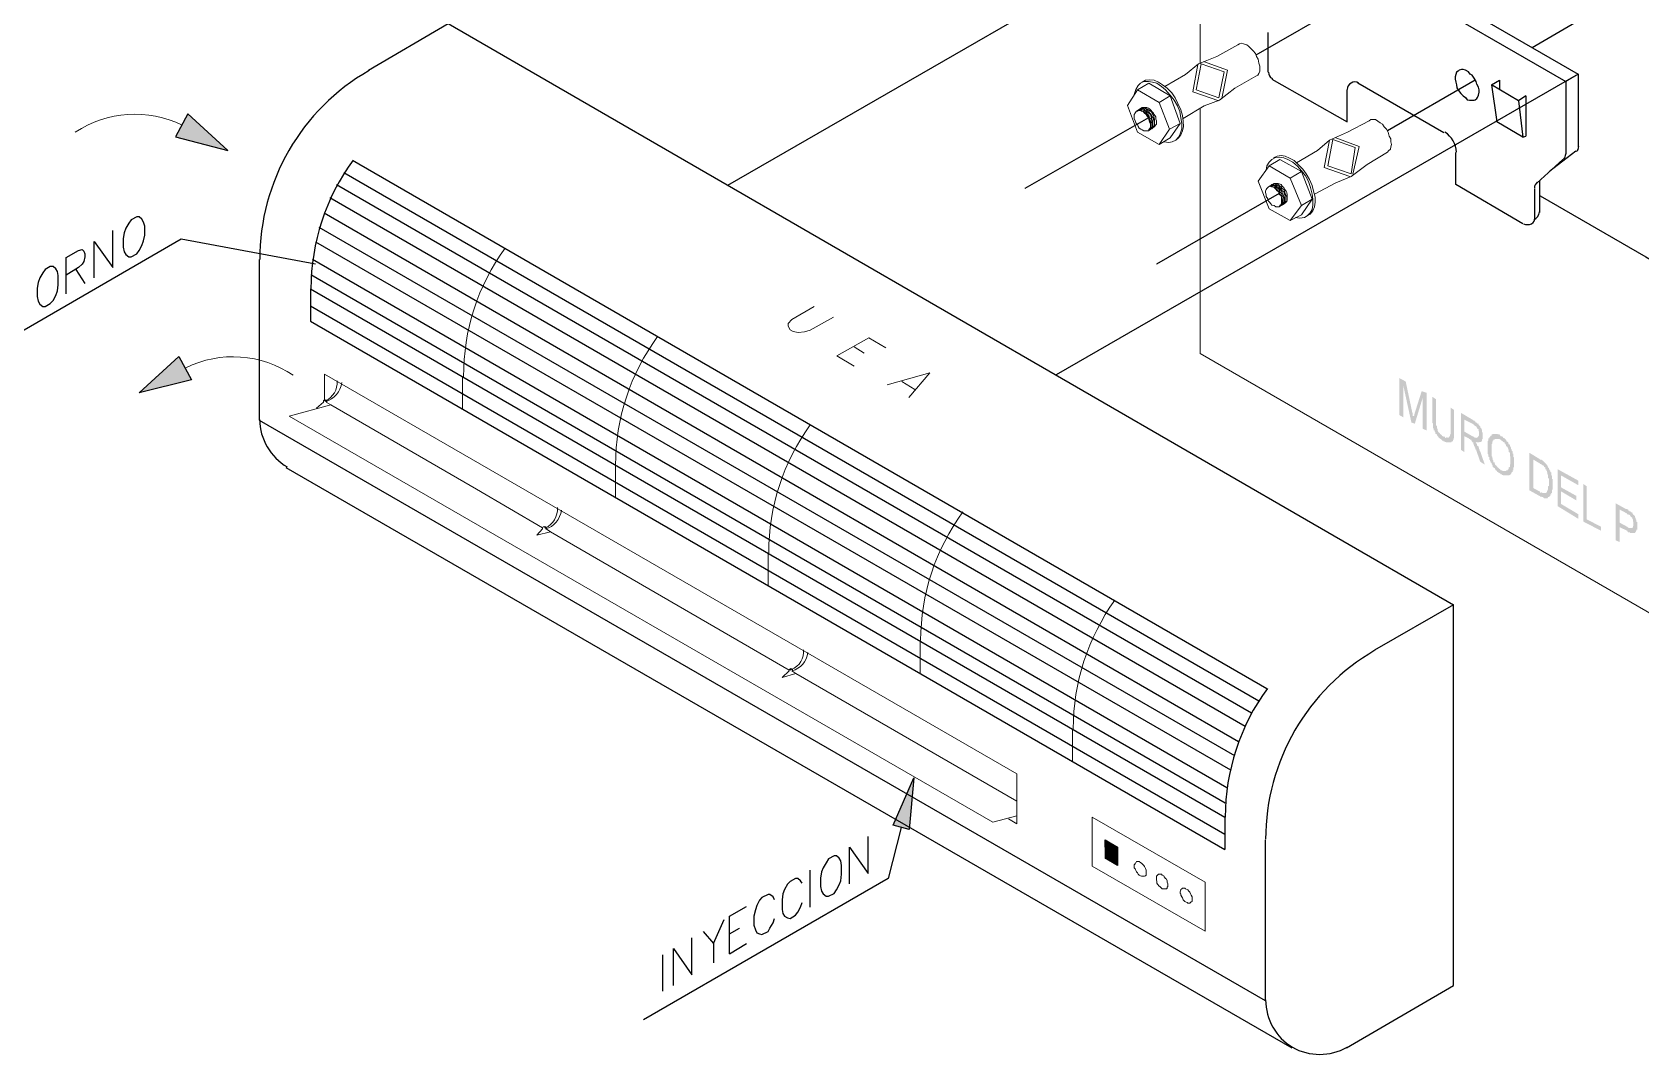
# Model space of a CAD drawing. Header units: millimetres. Extents: x 821 to 906, y 83 to 185.
# Drawn here: x 900.011 to 903.478, y 86.932 to 89.14 of the extents above; entities that cross this region are included whole.
import ezdxf

# ---------------------------------------------------------------- set-up
doc = ezdxf.new("R2010")
doc.units = ezdxf.units.MM
doc.layers.add('C.EMPOTRADO EN PARED Y TECHO', color=210, linetype='Continuous', lineweight=40)

# ---------------------------------------------------------------- blocks, each defined once
blk = doc.blocks.new('rejfgjfgjfg')
at = {"true_color": 0x000007}
for points in [[(461.345, 120.8328), (461.3085, 120.7665), (461.461, 120.7267)], [(461.3184, 120.1267), (461.3549, 120.0588), (461.2024, 120.0206)], [(464.872, 119.956), (464.872, 120.0637), (464.8903, 120.0538), (464.9085, 119.9676), (464.9085, 119.9643), (464.9101, 119.9626), (464.9101, 119.961), (464.9101, 119.9577), (464.9101, 119.956), (464.9101, 119.9543), (464.9135, 119.9527), (464.9135, 119.9494), (464.9135, 119.9477), (464.9135, 119.9494), (464.9135, 119.9527), (464.9151, 119.9543), (464.9151, 119.956), (464.9151, 119.9577), (464.9168, 119.961), (464.9168, 119.9626), (464.9367, 120.0256), (464.9516, 120.0206), (464.9516, 119.9113), (464.94, 119.9162), (464.94, 120.0074), (464.9168, 119.9311), (464.9068, 119.9345), (464.8836, 120.0405), (464.8836, 119.9494)], [(465.0212, 119.9776), (465.0311, 119.9709), (465.0311, 119.9096), (465.0311, 119.9079), (465.0311, 119.9046), (465.0311, 119.9063), (465.0311, 119.903), (465.0311, 119.9013), (465.0311, 119.8997), (465.0311, 119.8963), (465.0311, 119.8947), (465.0311, 119.893), (465.0311, 119.8897), (465.0295, 119.8897), (465.0295, 119.888), (465.0295, 119.8864), (465.0295, 119.8847), (465.0278, 119.8847), (465.0278, 119.8814), (465.0278, 119.8798), (465.0245, 119.8798), (465.0245, 119.8781), (465.0229, 119.8781), (465.0229, 119.8764), (465.0212, 119.8764), (465.0195, 119.8764), (465.0162, 119.8764), (465.0146, 119.8764), (465.0129, 119.8764), (465.0113, 119.8764), (465.0096, 119.8764), (465.0079, 119.8764), (465.0079, 119.8781), (465.0063, 119.8781), (465.0046, 119.8781), (465.0013, 119.8798), (464.9997, 119.8798), (464.9997, 119.8814), (464.998, 119.8814), (464.9963, 119.8814), (464.9963, 119.8847), (464.993, 119.8847), (464.993, 119.8864), (464.9914, 119.8864), (464.9897, 119.888), (464.9864, 119.8897), (464.9864, 119.8914), (464.9847, 119.893), (464.9831, 119.8947), (464.9831, 119.8963), (464.9814, 119.8963), (464.9814, 119.8997), (464.9781, 119.9013), (464.9764, 119.903), (464.9764, 119.9046), (464.9764, 119.9063), (464.9748, 119.9079), (464.9748, 119.9096), (464.9748, 119.9113), (464.9715, 119.9113), (464.9715, 119.9146), (464.9715, 119.9162), (464.9715, 119.9179), (464.9698, 119.9179), (464.9698, 119.9195), (464.9698, 119.9229), (464.9698, 119.9245), (464.9698, 119.9262), (464.9698, 119.9295), (464.9698, 119.9311), (464.9682, 119.9328), (464.9682, 119.9345), (464.9682, 119.9378), (464.9682, 119.9394), (464.9682, 119.9411), (464.9682, 119.9427), (464.9682, 119.9461), (464.9682, 120.009), (464.9781, 120.0024), (464.9781, 119.9394), (464.9781, 119.9378), (464.9781, 119.9345), (464.9781, 119.9328), (464.9781, 119.9311), (464.9781, 119.9295), (464.9781, 119.9262), (464.9814, 119.9245), (464.9814, 119.9229), (464.9814, 119.9195), (464.9814, 119.9179), (464.9814, 119.9162), (464.9831, 119.9162), (464.9831, 119.9146), (464.9831, 119.9113), (464.9831, 119.9096), (464.9847, 119.9096), (464.9847, 119.9079), (464.9864, 119.9046), (464.9864, 119.9063), (464.9897, 119.903), (464.9897, 119.9013), (464.9914, 119.9013), (464.9914, 119.8997), (464.993, 119.8997), (464.9963, 119.8963), (464.9947, 119.8963), (464.998, 119.8947), (464.9997, 119.8947), (464.9997, 119.893), (465.0013, 119.893), (465.0046, 119.893), (465.0046, 119.8897), (465.0063, 119.8897), (465.0063, 119.8914), (465.0079, 119.8897), (465.0079, 119.8914), (465.0113, 119.8897), (465.0096, 119.8914), (465.0129, 119.8897), (465.0129, 119.8914), (465.0146, 119.8897), (465.0146, 119.8914), (465.0162, 119.8897), (465.0162, 119.8914), (465.0162, 119.893), (465.0195, 119.8947), (465.0195, 119.8963), (465.0195, 119.8997), (465.0212, 119.8997), (465.0212, 119.9013), (465.0212, 119.903), (465.0212, 119.9046), (465.0212, 119.9079), (465.0212, 119.9096), (465.0212, 119.9113), (465.0212, 119.9146), (465.0212, 119.9162)], [(465.3328, 119.6908), (465.3328, 119.7985), (465.3925, 119.7654), (465.3925, 119.7521), (465.3427, 119.7803), (465.3427, 119.7455), (465.3875, 119.7206), (465.3875, 119.7074), (465.3427, 119.7339), (465.3427, 119.6974), (465.3925, 119.6676), (465.3925, 119.6543)], [(465.4074, 119.6461), (465.4074, 119.7555), (465.4173, 119.7488), (465.4173, 119.6527), (465.4588, 119.6311), (465.4588, 119.6195)], [(463.3985, 118.7626), (463.4582, 118.9002), (463.445, 118.7494)], [(464.0151, 118.7195), (464.0516, 118.698), (464.0151, 118.698)], [(464.0151, 118.698), (464.0516, 118.698), (464.0516, 118.6665)]]:
    blk.add_hatch(color=7, dxfattribs=at).paths.add_polyline_path(points)
h = blk.add_hatch(color=7, dxfattribs=at)
h.paths.add_polyline_path([(465.051, 119.8549), (465.051, 119.9626), (465.0875, 119.9411), (465.0875, 119.9394), (465.0892, 119.9394), (465.0908, 119.9394), (465.0908, 119.9378), (465.0925, 119.9378), (465.0925, 119.9345), (465.0958, 119.9345), (465.0974, 119.9328), (465.0991, 119.9311), (465.1024, 119.9311), (465.1024, 119.9295), (465.1008, 119.9295), (465.1041, 119.9262), (465.1057, 119.9245), (465.1074, 119.9229), (465.1074, 119.9195), (465.1107, 119.9179), (465.1107, 119.9162), (465.1107, 119.9146), (465.1124, 119.9146), (465.1124, 119.9113), (465.1124, 119.9096), (465.1124, 119.9079), (465.114, 119.9046), (465.114, 119.903), (465.114, 119.9013), (465.114, 119.8997), (465.114, 119.8963), (465.114, 119.8947), (465.114, 119.893), (465.114, 119.8897), (465.114, 119.888), (465.114, 119.8864), (465.1124, 119.8847), (465.1124, 119.8814), (465.1107, 119.8798), (465.1107, 119.8781), (465.1074, 119.8781), (465.1057, 119.8781), (465.1041, 119.8764), (465.1024, 119.8764), (465.1008, 119.8764), (465.0991, 119.8764), (465.0974, 119.8764), (465.0974, 119.8781), (465.0958, 119.8781), (465.0925, 119.8781), (465.0908, 119.8781), (465.0925, 119.8781), (465.0958, 119.8764), (465.0958, 119.8731), (465.0974, 119.8715), (465.0974, 119.8698), (465.0991, 119.8665), (465.1024, 119.8648), (465.1024, 119.8632), (465.1008, 119.8632), (465.1041, 119.8615), (465.1041, 119.8582), (465.1041, 119.8566), (465.1057, 119.8566), (465.1057, 119.8549), (465.1057, 119.8516), (465.1074, 119.8499), (465.1206, 119.8118), (465.1074, 119.8201), (465.0974, 119.8483), (465.0974, 119.8499), (465.0958, 119.8516), (465.0958, 119.8549), (465.0925, 119.8566), (465.0925, 119.8582), (465.0925, 119.8615), (465.0908, 119.8632), (465.0908, 119.8648), (465.0892, 119.8665), (465.0892, 119.8698), (465.0875, 119.8715), (465.0875, 119.8731), (465.0875, 119.8764), (465.0842, 119.8764), (465.0842, 119.8781), (465.0825, 119.8798), (465.0825, 119.8814), (465.0809, 119.8814), (465.0809, 119.8847), (465.0776, 119.8847), (465.0776, 119.8864), (465.0759, 119.8864), (465.0742, 119.8864), (465.0742, 119.888), (465.061, 119.8947), (465.061, 119.8483)])
h.paths.add_polyline_path([(465.061, 119.9079), (465.0842, 119.8947), (465.0875, 119.893), (465.0892, 119.893), (465.0908, 119.8897), (465.0908, 119.8914), (465.0925, 119.8897), (465.0925, 119.8914), (465.0958, 119.8897), (465.0958, 119.8914), (465.0974, 119.8897), (465.0974, 119.8914), (465.0991, 119.8897), (465.0991, 119.8914), (465.1024, 119.893), (465.1008, 119.893), (465.1024, 119.8947), (465.1008, 119.8947), (465.1041, 119.8963), (465.1041, 119.8997), (465.1041, 119.9013), (465.1041, 119.903), (465.1041, 119.9046), (465.1041, 119.9063), (465.1041, 119.9079), (465.1024, 119.9096), (465.1008, 119.9096), (465.1024, 119.9113), (465.1024, 119.9146), (465.0991, 119.9162), (465.0991, 119.9179), (465.0974, 119.9179), (465.0974, 119.9195), (465.0958, 119.9229), (465.0925, 119.9245), (465.0908, 119.9262), (465.0892, 119.9262), (465.0875, 119.9295), (465.061, 119.9427)])
h = blk.add_hatch(color=7, dxfattribs=at)
h.paths.add_polyline_path([(465.1289, 119.8615), (465.1289, 119.8632), (465.1289, 119.8648), (465.1289, 119.8665), (465.1289, 119.8698), (465.1289, 119.8715), (465.1289, 119.8731), (465.1289, 119.8764), (465.1289, 119.8781), (465.1289, 119.8798), (465.1306, 119.8814), (465.1306, 119.8847), (465.1306, 119.8864), (465.1306, 119.888), (465.1339, 119.888), (465.1339, 119.8897), (465.1339, 119.8914), (465.1356, 119.893), (465.1356, 119.8947), (465.1372, 119.8947), (465.1372, 119.8963), (465.1405, 119.8963), (465.1405, 119.8997), (465.1422, 119.8997), (465.1438, 119.8997), (465.1438, 119.9013), (465.1455, 119.9013), (465.1488, 119.9013), (465.1505, 119.9013), (465.1521, 119.9013), (465.1555, 119.9013), (465.1538, 119.9013), (465.1571, 119.9013), (465.1588, 119.8997), (465.1604, 119.8997), (465.1637, 119.8997), (465.1654, 119.8963), (465.1671, 119.8963), (465.1671, 119.8947), (465.1704, 119.8947), (465.1687, 119.8947), (465.172, 119.893), (465.1737, 119.893), (465.1737, 119.8897), (465.1753, 119.8897), (465.1753, 119.8914), (465.1787, 119.888), (465.1803, 119.8864), (465.182, 119.8847), (465.1836, 119.8814), (465.1836, 119.8798), (465.1869, 119.8781), (465.1886, 119.8764), (465.1886, 119.8731), (465.1903, 119.8731), (465.1903, 119.8715), (465.1936, 119.8698), (465.1936, 119.8665), (465.1952, 119.8648), (465.1952, 119.8632), (465.1969, 119.8615), (465.1969, 119.8582), (465.1985, 119.8566), (465.1985, 119.8549), (465.1985, 119.8516), (465.1985, 119.8532), (465.2019, 119.8499), (465.2019, 119.8483), (465.2019, 119.8466), (465.2019, 119.8433), (465.2035, 119.8433), (465.2035, 119.8416), (465.2035, 119.84), (465.2035, 119.8367), (465.2035, 119.8383), (465.2035, 119.835), (465.2052, 119.8334), (465.2052, 119.8317), (465.2052, 119.8284), (465.2052, 119.8267), (465.2052, 119.8251), (465.2052, 119.8234), (465.2052, 119.8201), (465.2052, 119.8184), (465.2052, 119.8168), (465.2052, 119.8135), (465.2052, 119.8118), (465.2052, 119.8101), (465.2052, 119.8085), (465.2052, 119.8052), (465.2052, 119.8035), (465.2035, 119.8035), (465.2035, 119.8019), (465.2035, 119.7985), (465.2035, 119.7969), (465.2035, 119.7952), (465.2019, 119.7952), (465.2019, 119.7936), (465.2019, 119.7903), (465.1985, 119.7903), (465.1985, 119.7886), (465.1985, 119.7869), (465.1969, 119.7869), (465.1969, 119.7836), (465.1969, 119.7853), (465.1952, 119.7836), (465.1952, 119.782), (465.1936, 119.782), (465.1903, 119.7803), (465.1886, 119.7803), (465.1869, 119.7803), (465.1836, 119.7803), (465.182, 119.7803), (465.1803, 119.7803), (465.1787, 119.7803), (465.1753, 119.7803), (465.1737, 119.7803), (465.1737, 119.782), (465.172, 119.782), (465.1704, 119.782), (465.1704, 119.7836), (465.1671, 119.7836), (465.1671, 119.7853), (465.1654, 119.7836), (465.1654, 119.7869), (465.1637, 119.7869), (465.1604, 119.7886), (465.1588, 119.7903), (465.1571, 119.7903), (465.1555, 119.7936), (465.1538, 119.7936), (465.1555, 119.7952), (465.1521, 119.7952), (465.1521, 119.7969), (465.1505, 119.7985), (465.1505, 119.8002), (465.1488, 119.8019), (465.1455, 119.8035), (465.1455, 119.8052), (465.1438, 119.8052), (465.1438, 119.8085), (465.1422, 119.8101), (465.1422, 119.8118), (465.1405, 119.8135), (465.1405, 119.8168), (465.1372, 119.8184), (465.1372, 119.8201), (465.1356, 119.8234), (465.1356, 119.8251), (465.1339, 119.8267), (465.1339, 119.8284), (465.1339, 119.8317), (465.1339, 119.8334), (465.1306, 119.835), (465.1306, 119.8367), (465.1306, 119.84), (465.1306, 119.8416), (465.1289, 119.8433), (465.1289, 119.8466), (465.1289, 119.8483), (465.1289, 119.8499), (465.1289, 119.8516), (465.1289, 119.8549), (465.1289, 119.8566), (465.1289, 119.8582)])
h.paths.add_polyline_path([(465.1405, 119.8549), (465.1405, 119.8516), (465.1405, 119.8499), (465.1405, 119.8483), (465.1405, 119.8466), (465.1405, 119.8433), (465.1405, 119.8416), (465.1405, 119.84), (465.1405, 119.8367), (465.1422, 119.835), (465.1422, 119.8334), (465.1422, 119.8317), (465.1438, 119.8284), (465.1438, 119.8267), (465.1438, 119.8251), (465.1455, 119.8234), (465.1455, 119.8201), (465.1455, 119.8184), (465.1488, 119.8184), (465.1488, 119.8168), (465.1505, 119.8135), (465.1505, 119.8118), (465.1521, 119.8101), (465.1555, 119.8085), (465.1538, 119.8085), (465.1571, 119.8052), (465.1571, 119.8035), (465.1588, 119.8035), (465.1604, 119.8019), (465.1637, 119.7985), (465.1637, 119.8002), (465.1654, 119.7969), (465.1671, 119.7969), (465.1671, 119.7952), (465.1704, 119.7952), (465.1687, 119.7952), (465.172, 119.7952), (465.172, 119.7936), (465.1737, 119.7936), (465.1753, 119.7936), (465.1787, 119.7936), (465.1803, 119.7936), (465.182, 119.7936), (465.1836, 119.7952), (465.1869, 119.7952), (465.1869, 119.7969), (465.1886, 119.7969), (465.1886, 119.7985), (465.1886, 119.8002), (465.1903, 119.7985), (465.1903, 119.8019), (465.1903, 119.8035), (465.1936, 119.8052), (465.1936, 119.8085), (465.1936, 119.8101), (465.1936, 119.8118), (465.1952, 119.8135), (465.1952, 119.8168), (465.1952, 119.8184), (465.1952, 119.8201), (465.1952, 119.8234), (465.1952, 119.8251), (465.1952, 119.8267), (465.1952, 119.8284), (465.1952, 119.8317), (465.1952, 119.8334), (465.1952, 119.835), (465.1936, 119.8367), (465.1936, 119.84), (465.1936, 119.8416), (465.1936, 119.8433), (465.1936, 119.8466), (465.1903, 119.8483), (465.1903, 119.8499), (465.1903, 119.8516), (465.1903, 119.8549), (465.1886, 119.8566), (465.1886, 119.8582), (465.1869, 119.8615), (465.1869, 119.8632), (465.1836, 119.8648), (465.1836, 119.8665), (465.182, 119.8665), (465.182, 119.8698), (465.1803, 119.8715), (465.1803, 119.8731), (465.1787, 119.8731), (465.1787, 119.8764), (465.1753, 119.8764), (465.1753, 119.8781), (465.1737, 119.8781), (465.1737, 119.8798), (465.172, 119.8798), (465.1704, 119.8814), (465.1687, 119.8814), (465.1671, 119.8847), (465.1654, 119.8847), (465.1637, 119.8864), (465.1604, 119.8864), (465.1588, 119.8864), (465.1571, 119.8864), (465.1555, 119.8864), (465.1538, 119.8864), (465.1521, 119.8864), (465.1505, 119.8864), (465.1488, 119.8864), (465.1488, 119.8847), (465.1455, 119.8847), (465.1455, 119.8814), (465.1438, 119.8814), (465.1438, 119.8798), (465.1422, 119.8781), (465.1422, 119.8764), (465.1422, 119.8731), (465.1405, 119.8715), (465.1405, 119.8698), (465.1405, 119.8665), (465.1405, 119.8648), (465.1405, 119.8632), (465.1405, 119.8615), (465.1405, 119.8582), (465.1405, 119.8566)])
h = blk.add_hatch(color=7, dxfattribs=at)
h.paths.add_polyline_path([(465.2499, 119.7372), (465.2499, 119.8466), (465.2798, 119.8284), (465.2814, 119.8267), (465.2847, 119.8267), (465.2864, 119.8251), (465.288, 119.8251), (465.288, 119.8234), (465.2897, 119.8234), (465.293, 119.8201), (465.2947, 119.8184), (465.2963, 119.8168), (465.2997, 119.8135), (465.2997, 119.8118), (465.3013, 119.8118), (465.3013, 119.8101), (465.303, 119.8101), (465.303, 119.8085), (465.3046, 119.8052), (465.3046, 119.8035), (465.3079, 119.8019), (465.3079, 119.7985), (465.3096, 119.7969), (465.3096, 119.7952), (465.3113, 119.7936), (465.3113, 119.7903), (465.3146, 119.7886), (465.3146, 119.7869), (465.3146, 119.7836), (465.3146, 119.782), (465.3129, 119.782), (465.3146, 119.7803), (465.3162, 119.7803), (465.3162, 119.7787), (465.3162, 119.7753), (465.3162, 119.7737), (465.3162, 119.772), (465.3162, 119.7704), (465.3179, 119.7704), (465.3179, 119.7671), (465.3179, 119.7654), (465.3179, 119.7637), (465.3179, 119.7604), (465.3179, 119.7588), (465.3179, 119.7571), (465.3179, 119.7555), (465.3179, 119.7521), (465.3179, 119.7505), (465.3179, 119.7488), (465.3179, 119.7455), (465.3179, 119.7472), (465.3179, 119.7438), (465.3179, 119.7422), (465.3179, 119.7405), (465.3162, 119.7372), (465.3162, 119.7356), (465.3162, 119.7339), (465.3162, 119.7306), (465.3162, 119.7289), (465.3146, 119.7289), (465.3146, 119.7273), (465.3129, 119.7273), (465.3146, 119.7256), (465.3113, 119.7256), (465.3113, 119.7223), (465.3113, 119.7206), (465.3096, 119.7206), (465.3096, 119.719), (465.3079, 119.719), (465.3079, 119.7173), (465.3046, 119.7173), (465.303, 119.714), (465.3013, 119.714), (465.2997, 119.714), (465.2963, 119.714), (465.2947, 119.714), (465.293, 119.714), (465.2897, 119.7173), (465.288, 119.7173), (465.2864, 119.7173), (465.2864, 119.719), (465.2847, 119.719), (465.2814, 119.719), (465.2814, 119.7206), (465.2798, 119.7206)])
h.paths.add_polyline_path([(465.2615, 119.7438), (465.2798, 119.7339), (465.2814, 119.7339), (465.2814, 119.7306), (465.2847, 119.7306), (465.2864, 119.7306), (465.2864, 119.7322), (465.288, 119.7289), (465.2897, 119.7289), (465.293, 119.7289), (465.2947, 119.7289), (465.2963, 119.7289), (465.2997, 119.7289), (465.2997, 119.7306), (465.2997, 119.7322), (465.3013, 119.7306), (465.3013, 119.7322), (465.3013, 119.7339), (465.303, 119.7356), (465.303, 119.7372), (465.3046, 119.7405), (465.3046, 119.7422), (465.3046, 119.7438), (465.3046, 119.7455), (465.3046, 119.7472), (465.3046, 119.7488), (465.3079, 119.7505), (465.3079, 119.7521), (465.3079, 119.7555), (465.3079, 119.7571), (465.3079, 119.7588), (465.3079, 119.7604), (465.3079, 119.7637), (465.3079, 119.7654), (465.3079, 119.7671), (465.3079, 119.7704), (465.3079, 119.772), (465.3046, 119.772), (465.3046, 119.7737), (465.3046, 119.7753), (465.3046, 119.7787), (465.3046, 119.7803), (465.3046, 119.782), (465.303, 119.7836), (465.303, 119.7869), (465.303, 119.7886), (465.3013, 119.7903), (465.3013, 119.7936), (465.2997, 119.7952), (465.2997, 119.7969), (465.2997, 119.7985), (465.2963, 119.7985), (465.2963, 119.8019), (465.2963, 119.8035), (465.2947, 119.8035), (465.2947, 119.8052), (465.293, 119.8052), (465.293, 119.8085), (465.2897, 119.8085), (465.2897, 119.8101), (465.288, 119.8101), (465.2864, 119.8118), (465.2847, 119.8118), (465.2847, 119.8135), (465.2814, 119.8135), (465.2798, 119.8168), (465.2781, 119.8168), (465.2615, 119.8267)])
h = blk.add_hatch(color=7, dxfattribs=at)
h.paths.add_polyline_path([(465.5019, 119.5914), (465.5019, 119.6991), (465.5317, 119.6825), (465.535, 119.6825), (465.5367, 119.6809), (465.5383, 119.6809), (465.5383, 119.6776), (465.5416, 119.6776), (465.5416, 119.6759), (465.5433, 119.6759), (465.545, 119.6759), (465.545, 119.6742), (465.5466, 119.6742), (465.5466, 119.6726), (465.5499, 119.6726), (465.5499, 119.6693), (465.5516, 119.6693), (465.5516, 119.6676), (465.5532, 119.6676), (465.5532, 119.6659), (465.5549, 119.6643), (465.5582, 119.661), (465.5582, 119.6593), (465.5582, 119.6577), (465.5599, 119.6577), (465.5599, 119.6543), (465.5599, 119.6527), (465.5615, 119.651), (465.5615, 119.6494), (465.5615, 119.6461), (465.5648, 119.6444), (465.5648, 119.6427), (465.5648, 119.6394), (465.5648, 119.6378), (465.5648, 119.6361), (465.5648, 119.6345), (465.5648, 119.6311), (465.5648, 119.6295), (465.5648, 119.6278), (465.5648, 119.6245), (465.5648, 119.6262), (465.5648, 119.6229), (465.5615, 119.6229), (465.5615, 119.6212), (465.5615, 119.6195), (465.5599, 119.6162), (465.5599, 119.6146), (465.5582, 119.6146), (465.5582, 119.6129), (465.5549, 119.6129), (465.5532, 119.6129), (465.5516, 119.6129), (465.5499, 119.6129), (465.5466, 119.6129), (465.545, 119.6129), (465.5433, 119.6129), (465.5433, 119.6146), (465.5416, 119.6146), (465.54, 119.6146), (465.5383, 119.6146), (465.5367, 119.6162), (465.535, 119.6195), (465.5135, 119.6295), (465.5135, 119.5864)])
h.paths.add_polyline_path([(465.5135, 119.6427), (465.535, 119.6311), (465.5367, 119.6295), (465.5383, 119.6295), (465.5383, 119.6278), (465.5416, 119.6278), (465.5433, 119.6278), (465.545, 119.6278), (465.5466, 119.6278), (465.5499, 119.6278), (465.5516, 119.6295), (465.5516, 119.6311), (465.5532, 119.6345), (465.5532, 119.6361), (465.5532, 119.6378), (465.5532, 119.6394), (465.5532, 119.6411), (465.5532, 119.6427), (465.5532, 119.6444), (465.5532, 119.6461), (465.5516, 119.6461), (465.5516, 119.6494), (465.5516, 119.651), (465.5516, 119.6527), (465.5499, 119.6543), (465.5499, 119.6577), (465.5466, 119.6593), (465.545, 119.661), (465.5433, 119.6643), (465.5416, 119.6659), (465.54, 119.6659), (465.5383, 119.6659), (465.5383, 119.6676), (465.5367, 119.6676), (465.535, 119.6676), (465.535, 119.6693), (465.5135, 119.6809)])
h = blk.add_hatch(color=7, dxfattribs=at)
h.paths.add_polyline_path([(464.0151, 118.698), (464.0151, 118.6665), (464.0516, 118.6665)])
h.paths.add_polyline_path([(464.0151, 118.6665), (464.0516, 118.6665), (464.0516, 118.645)])
at = {"color": 7, "linetype": 'Continuous', "lineweight": 9, "true_color": 0x000007}
for points in [[(466.2162, 121.0682), (464.2919, 122.1803), (464.2919, 120.9787)], [(464.34, 121.0002), (464.4013, 121.0334), (464.4013, 121.0334)], [(464.4543, 120.9422), (464.4593, 120.9455), (464.4626, 120.9505), (464.4659, 120.9571), (464.4659, 120.9637), (464.4659, 120.972), (464.4626, 120.9803), (464.461, 120.9919), (464.456, 121.0002), (464.4527, 121.0085), (464.4461, 121.0168), (464.4394, 121.0234), (464.4328, 121.03), (464.4278, 121.0334), (464.4179, 121.0367), (464.4129, 121.0383), (464.4063, 121.0367), (464.4013, 121.0334)], [(464.2488, 120.9472), (464.2869, 120.9787), (464.34, 121.0002)], [(464.2853, 120.977), (464.2704, 120.8974), (464.3466, 120.8709)], [(464.2952, 120.9787), (464.2803, 120.9024), (464.2803, 120.9024)], [(464.2952, 120.9787), (464.3615, 120.9555), (464.3615, 120.9555)], [(464.3019, 120.9853), (464.3715, 120.9604), (464.3549, 120.8776)], [(464.1875, 120.7516), (464.2008, 120.7499), (464.2107, 120.7516), (464.2206, 120.7566), (464.2289, 120.7648), (464.2339, 120.7748), (464.2389, 120.7897), (464.2389, 120.8046), (464.2356, 120.8212), (464.2322, 120.8394), (464.2256, 120.856), (464.2157, 120.8726), (464.2041, 120.8875), (464.1908, 120.9024), (464.1792, 120.9124), (464.1659, 120.9223), (464.1527, 120.9256), (464.1411, 120.9273), (464.1278, 120.9273), (464.1179, 120.9223), (464.1113, 120.9157), (464.1046, 120.9041), (464.0997, 120.8892)], [(464.2206, 120.7566), (464.2289, 120.7632), (464.2356, 120.7715), (464.2405, 120.7831), (464.2438, 120.7963), (464.2422, 120.8113), (464.2405, 120.8278), (464.2356, 120.8444), (464.2273, 120.8626), (464.219, 120.8792), (464.209, 120.8941), (464.1958, 120.9074), (464.1825, 120.9173), (464.1709, 120.9256), (464.1577, 120.9306), (464.1444, 120.9322), (464.1328, 120.9306), (464.1229, 120.9256)], [(464.1892, 120.9124), (464.2488, 120.9472), (464.2488, 120.9472)], [(464.3466, 120.8792), (464.3615, 120.9555), (464.3615, 120.9555)], [(464.393, 120.9074), (464.4543, 120.9422), (464.4543, 120.9422)], [(465.356, 120.9273), (465.3925, 120.9488), (465.3925, 120.9488)], [(464.0798, 120.8577), (464.1096, 120.9024), (464.1726, 120.8659), (464.2024, 120.788), (464.2339, 120.8046), (464.2041, 120.7632)], [(464.1096, 120.9024), (464.1427, 120.9223), (464.1427, 120.9223)], [(464.1427, 120.9223), (464.2041, 120.8858), (464.2339, 120.8046)], [(464.1726, 120.8659), (464.2041, 120.8858), (464.2041, 120.8858)], [(464.3466, 120.8792), (464.2803, 120.9024), (464.2803, 120.9024)], [(464.3035, 120.856), (464.3483, 120.8726), (464.393, 120.9074)], [(464.0798, 120.8577), (464.1096, 120.7798), (464.1726, 120.7433), (464.2024, 120.788)], [(464.1411, 120.7831), (464.1427, 120.7864), (464.1444, 120.7897), (464.1477, 120.7947), (464.1477, 120.798), (464.1477, 120.8046), (464.1444, 120.8096), (464.1427, 120.8162), (464.1411, 120.8212), (464.1378, 120.8262), (464.1345, 120.8311), (464.1295, 120.8345), (464.1262, 120.8394), (464.1212, 120.8411), (464.1179, 120.8427), (464.1129, 120.8427), (464.1096, 120.8411), (464.1063, 120.8411), (464.103, 120.8361), (464.103, 120.8345), (464.0997, 120.8311), (464.0997, 120.8245), (464.0997, 120.8195), (464.103, 120.8129), (464.1046, 120.8063), (464.1096, 120.803), (464.1113, 120.7963), (464.1146, 120.7914), (464.1195, 120.788), (464.1229, 120.7864), (464.1278, 120.7831), (464.1328, 120.7831), (464.1361, 120.7831), (464.1411, 120.7831), (464.1577, 120.7947)], [(464.1577, 120.7947), (464.1593, 120.7963), (464.1626, 120.8013), (464.1643, 120.803), (464.1643, 120.8096), (464.1643, 120.8129), (464.1626, 120.8179), (464.1626, 120.8245), (464.1577, 120.8311), (464.156, 120.8345), (464.151, 120.8394), (464.1494, 120.8427), (464.1444, 120.8477), (464.1411, 120.8494), (464.1361, 120.851), (464.1328, 120.851), (464.1278, 120.851), (464.1229, 120.851), (464.1063, 120.8411)], [(464.1411, 120.7864), (464.1444, 120.788), (464.1477, 120.7897), (464.1477, 120.7947), (464.1477, 120.798), (464.1477, 120.8046), (464.1477, 120.8096), (464.1444, 120.8162), (464.1427, 120.8195), (464.1411, 120.8262), (464.1361, 120.8311), (464.1328, 120.8345), (464.1278, 120.8394), (464.1229, 120.8411), (464.1195, 120.8427), (464.1146, 120.8427), (464.1113, 120.8427), (464.1096, 120.8411)], [(464.1444, 120.788), (464.1477, 120.7897), (464.1494, 120.7914), (464.151, 120.7963), (464.151, 120.8013), (464.151, 120.8046), (464.1494, 120.8113), (464.1494, 120.8179), (464.1444, 120.8212), (464.1427, 120.8278), (464.1378, 120.8328), (464.1361, 120.8361), (464.1328, 120.8411), (464.1278, 120.8427), (464.1229, 120.8444), (464.1195, 120.8444), (464.1146, 120.8444), (464.1113, 120.8427)], [(464.1477, 120.788), (464.151, 120.7914), (464.1527, 120.7947), (464.1527, 120.798), (464.1527, 120.803), (464.1527, 120.8063), (464.1527, 120.8129), (464.151, 120.8179), (464.1494, 120.8245), (464.1477, 120.8311), (464.1427, 120.8345), (464.1378, 120.8394), (464.1345, 120.8411), (464.1295, 120.8444), (464.1262, 120.8477), (464.1212, 120.8477), (464.1179, 120.8477), (464.1146, 120.8444)], [(464.151, 120.7897), (464.1527, 120.7914), (464.156, 120.7963), (464.1577, 120.8013), (464.1577, 120.8046), (464.1577, 120.8096), (464.156, 120.8162), (464.156, 120.8195), (464.151, 120.8262), (464.1494, 120.8311), (464.1444, 120.8361), (464.1427, 120.8411), (464.1378, 120.8427), (464.1345, 120.8477), (464.1295, 120.8477), (464.1262, 120.8494), (464.1212, 120.8494), (464.1179, 120.8477)], [(464.1527, 120.7914), (464.1577, 120.7947), (464.1593, 120.798), (464.1593, 120.803), (464.1593, 120.8063), (464.1593, 120.8113), (464.1593, 120.8179), (464.1577, 120.8212), (464.156, 120.8278), (464.1527, 120.8328), (464.1494, 120.8394), (464.1444, 120.8427), (464.1411, 120.8444), (464.1361, 120.8477), (464.1328, 120.8494), (464.1278, 120.851), (464.1229, 120.851), (464.1212, 120.8494)], [(464.2422, 120.8195), (464.3035, 120.856), (464.3035, 120.856)], [(464.2919, 120.8477), (464.2919, 120.135), (464.2919, 120.135)], [(464.7212, 120.7798), (464.7842, 120.8129), (464.7842, 120.8129)], [(464.8372, 120.7218), (464.8405, 120.7251), (464.8455, 120.73), (464.8472, 120.7367), (464.8488, 120.7433), (464.8472, 120.7516), (464.8472, 120.7599), (464.8422, 120.7682), (464.8389, 120.7798), (464.8339, 120.788), (464.8273, 120.7947), (464.8223, 120.803), (464.8157, 120.8063), (464.809, 120.8113), (464.8024, 120.8162), (464.7941, 120.8162), (464.7892, 120.8162), (464.7842, 120.8129)], [(464.1726, 120.7433), (464.2041, 120.7632), (464.2041, 120.7632)], [(464.6334, 120.7267), (464.6682, 120.7566), (464.7212, 120.7798)], [(464.6682, 120.7566), (464.6532, 120.677), (464.7278, 120.6505)], [(464.6781, 120.7582), (464.6632, 120.682), (464.6632, 120.682)], [(464.6781, 120.7582), (464.7427, 120.735), (464.7427, 120.735)], [(464.6864, 120.7632), (464.7543, 120.7383), (464.7361, 120.6571)], [(464.5687, 120.5311), (464.582, 120.5295), (464.5952, 120.5311), (464.6035, 120.5361), (464.6118, 120.5444), (464.6184, 120.5543), (464.6201, 120.5676), (464.6201, 120.5842), (464.6184, 120.5991), (464.6135, 120.619), (464.6068, 120.6356), (464.5985, 120.6521), (464.5869, 120.6671), (464.5753, 120.6803), (464.5621, 120.6919), (464.5472, 120.7002), (464.5356, 120.7052), (464.5223, 120.7068), (464.509, 120.7052), (464.5008, 120.7002), (464.4925, 120.6919), (464.4858, 120.682), (464.4842, 120.6687)], [(464.4925, 120.682), (464.524, 120.7002), (464.524, 120.7002)], [(464.6035, 120.5361), (464.6118, 120.5411), (464.6201, 120.551), (464.6251, 120.5626), (464.6267, 120.5759), (464.6267, 120.5908), (464.6217, 120.6074), (464.6184, 120.624), (464.6101, 120.6422), (464.6002, 120.6588), (464.5903, 120.672), (464.577, 120.6853), (464.5654, 120.6969), (464.5521, 120.7035), (464.5389, 120.7101), (464.5273, 120.7118), (464.5157, 120.7101), (464.5057, 120.7052)], [(464.524, 120.7002), (464.5869, 120.6654), (464.6184, 120.5842)], [(464.572, 120.6903), (464.6334, 120.7267), (464.6334, 120.7267)], [(464.7311, 120.6588), (464.7427, 120.735), (464.7427, 120.735)], [(464.7776, 120.6853), (464.8372, 120.7218), (464.8372, 120.7218)], [(464.461, 120.6372), (464.4925, 120.682), (464.5538, 120.6455), (464.5869, 120.5659), (464.6184, 120.5842), (464.5869, 120.5394)], [(464.5538, 120.6455), (464.5869, 120.6654), (464.5869, 120.6654)], [(464.7311, 120.6588), (464.6632, 120.682), (464.6632, 120.682)], [(464.6864, 120.6322), (464.7311, 120.6505), (464.7776, 120.6853)], [(464.461, 120.6372), (464.4925, 120.556), (464.5538, 120.5229), (464.5869, 120.5659)], [(464.5223, 120.5626), (464.524, 120.5659), (464.5273, 120.5693), (464.5289, 120.5742), (464.5289, 120.5776), (464.5289, 120.5825), (464.5289, 120.5892), (464.5273, 120.5941), (464.5223, 120.5991), (464.5206, 120.6057), (464.5157, 120.609), (464.5124, 120.614), (464.5074, 120.619), (464.5041, 120.6206), (464.4991, 120.6206), (464.4941, 120.6223), (464.4908, 120.6206), (464.4892, 120.619), (464.4858, 120.6157), (464.4842, 120.6124), (464.4825, 120.6074), (464.4825, 120.6041), (464.4842, 120.5974), (464.4842, 120.5925), (464.4892, 120.5858), (464.4908, 120.5792), (464.4941, 120.5759), (464.4974, 120.5709), (464.5008, 120.5676), (464.5074, 120.5659), (464.5124, 120.5626), (464.5157, 120.5626), (464.519, 120.5626), (464.5223, 120.5626), (464.5389, 120.5742)], [(464.5389, 120.5742), (464.5422, 120.5759), (464.5438, 120.5776), (464.5455, 120.5825), (464.5455, 120.5858), (464.5455, 120.5925), (464.5455, 120.5974), (464.5438, 120.6041), (464.5422, 120.6074), (464.5372, 120.614), (464.5356, 120.619), (464.5306, 120.6223), (464.5273, 120.6273), (464.5223, 120.6289), (464.519, 120.6306), (464.514, 120.6306), (464.509, 120.6306), (464.5074, 120.6306), (464.4908, 120.6206)], [(464.524, 120.5659), (464.5273, 120.5676), (464.5289, 120.5693), (464.5306, 120.5742), (464.5306, 120.5776), (464.5306, 120.5825), (464.5289, 120.5892), (464.5273, 120.5941), (464.524, 120.5991), (464.5223, 120.6057), (464.519, 120.609), (464.514, 120.614), (464.509, 120.619), (464.5057, 120.6206), (464.5008, 120.6223), (464.4991, 120.6223), (464.4941, 120.6223), (464.4908, 120.6206)], [(464.5273, 120.5659), (464.5289, 120.5693), (464.5306, 120.5709), (464.5339, 120.5759), (464.5339, 120.5792), (464.5339, 120.5842), (464.5339, 120.5908), (464.5306, 120.5941), (464.5289, 120.6008), (464.524, 120.6057), (464.5223, 120.6124), (464.519, 120.6157), (464.514, 120.619), (464.509, 120.6223), (464.5057, 120.624), (464.5008, 120.624), (464.4974, 120.624), (464.4941, 120.6223)], [(464.5306, 120.5676), (464.5339, 120.5693), (464.5356, 120.5742), (464.5372, 120.5776), (464.5372, 120.5825), (464.5372, 120.5858), (464.5356, 120.5925), (464.5339, 120.5974), (464.5306, 120.6041), (464.5289, 120.6074), (464.524, 120.614), (464.5206, 120.619), (464.5157, 120.6206), (464.5124, 120.624), (464.5074, 120.624), (464.5057, 120.6273), (464.5008, 120.6273), (464.4974, 120.624)], [(464.5339, 120.5693), (464.5356, 120.5709), (464.5372, 120.5759), (464.5389, 120.5792), (464.5389, 120.5842), (464.5389, 120.5892), (464.5389, 120.5941), (464.5372, 120.5991), (464.5356, 120.6057), (464.5306, 120.609), (464.5289, 120.614), (464.524, 120.619), (464.5206, 120.6223), (464.5157, 120.624), (464.5124, 120.6273), (464.5074, 120.6289), (464.5041, 120.6273), (464.5008, 120.6273)], [(464.5372, 120.5709), (464.5389, 120.5742), (464.5422, 120.5776), (464.5438, 120.5792), (464.5438, 120.5858), (464.5438, 120.5908), (464.5422, 120.5941), (464.5389, 120.6008), (464.5372, 120.6074), (464.5356, 120.6124), (464.5306, 120.6157), (464.5273, 120.6206), (464.5223, 120.624), (464.519, 120.6273), (464.514, 120.6289), (464.509, 120.6289), (464.5074, 120.6289), (464.5041, 120.6289)], [(464.6251, 120.5991), (464.6864, 120.6322), (464.6864, 120.6322)], [(464.5538, 120.5229), (464.5869, 120.5394), (464.5869, 120.5394)], [(463.1682, 120.2726), (463.1035, 120.2345), (463.0919, 120.2229), (463.0919, 120.2146), (463.0985, 120.2046), (463.1068, 120.1997), (463.1217, 120.1963), (463.14, 120.198), (463.1566, 120.203), (463.2245, 120.2411)], [(463.2345, 120.1284), (463.3273, 120.1814), (463.377, 120.1516)], [(463.2842, 120.1549), (463.314, 120.1367), (463.314, 120.1367)], [(466.2162, 119.0245), (464.2919, 120.135), (464.2919, 120.135)], [(463.2345, 120.1284), (463.2842, 120.0985), (463.2842, 120.0985)], [(461.7427, 120.0753), (463.7582, 118.9118), (463.7582, 118.7659)], [(461.7427, 120.0008), (461.7427, 120.0753), (461.7427, 120.0753)], [(462.1438, 120.0671), (462.1438, 119.9726), (462.1438, 119.9726)], [(463.3803, 120.0438), (463.5046, 120.0787), (463.4433, 120.0074)], [(463.4234, 120.0538), (463.4615, 120.0306), (463.4615, 120.0306)], [(461.7195, 119.9759), (461.7394, 119.9941), (461.7394, 119.9941)], [(461.7477, 119.9941), (461.761, 119.9858), (461.761, 119.9858)], [(461.761, 119.9858), (461.64, 119.9527), (463.6886, 118.7709)], [(461.761, 119.9858), (462.1853, 119.7405), (462.3776, 119.6278)], [(462.5897, 119.8101), (462.5897, 119.7173), (462.5897, 119.7173)], [(462.361, 119.6063), (462.3776, 119.6245), (462.3776, 119.6245)], [(462.4008, 119.6162), (462.361, 119.6063), (462.361, 119.6063)], [(462.3875, 119.6245), (462.4008, 119.6162), (462.4008, 119.6162)], [(462.4008, 119.6162), (463.0952, 119.2135), (463.0952, 119.2135)], [(463.0339, 119.5532), (463.0339, 119.4604), (463.0339, 119.4604)], [(463.4764, 119.298), (463.4764, 119.2035), (463.4764, 119.2035)], [(463.0753, 119.1919), (463.0952, 119.2118), (463.0952, 119.2118)], [(463.1151, 119.2035), (463.0753, 119.1919), (463.0753, 119.1919)], [(463.1035, 119.2118), (463.1151, 119.2035), (463.1151, 119.2035)], [(463.1151, 119.2035), (463.7582, 118.8322), (463.7582, 118.8322)], [(463.9206, 119.0411), (463.9206, 118.9483), (463.9206, 118.9483)], [(463.7582, 118.7892), (463.6886, 118.7709), (463.6886, 118.7709)], [(463.7582, 118.7659), (463.7334, 118.7809), (463.7334, 118.7809)]]:
    blk.add_lwpolyline(points, dxfattribs=at)
at = {"color": 7, "linetype": 'Continuous', "lineweight": -2, "true_color": 0x000007}
for points in [[(464.4361, 121.5008), (462.9162, 120.624), (462.9162, 120.624)], [(464.4361, 121.5008), (465.3925, 120.9488), (465.3925, 120.7367)], [(464.3997, 121.4792), (465.356, 120.9273), (465.356, 120.7151)], [(465.5383, 121.1892), (465.2582, 121.0251), (465.2582, 121.0251)], [(464.7113, 121.151), (464.4543, 121.0035), (464.4543, 121.0035)], [(461.8704, 120.9604), (462.1024, 121.0963), (462.1024, 121.0963)], [(462.1024, 121.0963), (465.0295, 119.4041), (465.0295, 119.4041)], [(464.4892, 121.0698), (464.4892, 120.9538), (464.4892, 120.9538)], [(465.3925, 120.9488), (463.8726, 120.0737), (463.8726, 120.0737)], [(464.5008, 120.9339), (464.7195, 120.8096), (464.7195, 120.9024)], [(465.0925, 120.9306), (464.8372, 120.7831), (464.8372, 120.7831)], [(465.2184, 120.8709), (465.1405, 120.9173), (465.1637, 120.9306)], [(465.1637, 120.9306), (465.1637, 120.9024), (465.1637, 120.9024)], [(465.0013, 120.7781), (464.751, 120.9223), (464.751, 120.9223)], [(465.1405, 120.9173), (465.1555, 120.8096), (465.1555, 120.8096)], [(465.24, 120.8858), (465.2184, 120.8709), (465.2317, 120.7648), (465.24, 120.7682)], [(465.24, 120.8858), (465.24, 120.7682), (465.24, 120.7682)], [(464.1411, 120.8212), (463.7814, 120.6157), (463.7814, 120.6157)], [(465.2317, 120.7648), (465.1555, 120.8096), (465.1555, 120.8096)], [(461.824, 120.6985), (464.4858, 119.1604), (464.4858, 119.1604)], [(465.2317, 120.5129), (465.0361, 120.6273), (465.0361, 120.7201)], [(465.2731, 120.6322), (465.3477, 120.7002), (465.3477, 120.7002)], [(465.3096, 120.6671), (465.3858, 120.7251), (465.3858, 120.7251)], [(461.7991, 120.6621), (464.4626, 119.124), (464.4626, 119.124)], [(461.7776, 120.6273), (464.4411, 119.0892), (464.4411, 119.0892)], [(464.5223, 120.6008), (464.1643, 120.3952), (464.1643, 120.3952)], [(465.2648, 120.6157), (465.2648, 120.5311), (465.2648, 120.5311)], [(465.2798, 120.6389), (465.2798, 120.5461), (465.2798, 120.5461)], [(461.7577, 120.5892), (464.4229, 119.051), (464.4229, 119.051)], [(465.2814, 120.5941), (465.5897, 120.4168), (467.2671, 119.4472)], [(461.7411, 120.5444), (464.403, 119.0063), (464.403, 119.0063)], [(461.7162, 120.3952), (461.3251, 120.4682), (460.6173, 120.0588)], [(461.0715, 120.3555), (461.0715, 120.4615), (461.1262, 120.3853), (461.1262, 120.493)], [(461.7162, 120.4599), (464.3798, 118.9234), (464.3798, 118.9234)], [(461.7262, 120.503), (464.3914, 118.9648), (464.3914, 118.9648)], [(460.9903, 120.309), (460.9903, 120.4151), (461.0267, 120.435), (461.0367, 120.4383), (461.0416, 120.4334), (461.045, 120.4251), (461.045, 120.4168), (461.0416, 120.4035), (461.0367, 120.3952), (461.0267, 120.3853), (460.9903, 120.3637)], [(461.0184, 120.3803), (461.045, 120.3389), (461.045, 120.3389)], [(461.5521, 120.4085), (461.5521, 119.9411), (461.5521, 119.9411)], [(461.703, 120.3654), (464.3648, 118.8273), (464.3648, 118.8273)], [(461.7079, 120.4101), (464.3698, 118.872), (464.3698, 118.872)], [(461.7013, 120.324), (464.3632, 118.7858), (464.3632, 118.7858)], [(461.7013, 120.324), (461.7013, 120.2295), (461.7013, 120.2295)], [(461.7013, 120.2742), (464.3632, 118.7361), (464.3632, 118.7361)], [(461.7013, 120.2295), (464.3632, 118.6914), (464.3632, 118.6914)], [(461.5521, 119.9411), (464.4809, 118.2521), (464.4809, 118.2521)], [(461.63, 119.8035), (464.5588, 118.1146), (464.5588, 118.1146)], [(464.7179, 118.1146), (465.0295, 118.2952), (465.0295, 119.4041), (464.7991, 119.2715)], [(464.3632, 118.7858), (464.3632, 118.6914), (464.3632, 118.6914)], [(463.4217, 118.756), (463.3836, 118.6068), (462.6709, 118.1958)], [(463.2709, 118.5919), (463.2709, 118.698), (463.3256, 118.6218), (463.3256, 118.7295)], [(464.4809, 118.7195), (464.4809, 118.2521), (464.4809, 118.2521)], [(463.1566, 118.524), (463.1566, 118.6317), (463.1566, 118.6317)], [(463.1334, 118.5936), (463.1284, 118.6002), (463.1201, 118.6068), (463.1135, 118.6068), (463.0985, 118.5985), (463.0903, 118.5903), (463.082, 118.5753), (463.077, 118.5621), (463.0753, 118.5455), (463.0753, 118.5173), (463.077, 118.5057), (463.082, 118.4974), (463.0903, 118.4925), (463.0985, 118.4908), (463.1135, 118.5008), (463.1201, 118.509), (463.1284, 118.524), (463.1334, 118.5372)], [(463.0521, 118.5455), (463.0488, 118.5538), (463.0389, 118.5604), (463.0339, 118.5604), (463.0157, 118.5521), (463.009, 118.5438), (463.0008, 118.5289), (462.9974, 118.5157), (462.9925, 118.4974), (462.9925, 118.4709), (462.9974, 118.4577), (463.0008, 118.4494), (463.009, 118.4461), (463.0157, 118.4444), (463.0339, 118.4527), (463.0389, 118.4626), (463.0488, 118.4776), (463.0521, 118.4908)], [(462.9212, 118.388), (462.9212, 118.4974), (462.9709, 118.5256)], [(462.845, 118.4527), (462.8748, 118.4179), (462.9063, 118.4875)], [(462.9212, 118.4461), (462.951, 118.4626), (462.951, 118.4626)], [(462.7588, 118.2952), (462.7588, 118.403), (462.8118, 118.3267), (462.8118, 118.4345)], [(462.8748, 118.4179), (462.8748, 118.3615), (462.8748, 118.3615)], [(462.9212, 118.388), (462.9709, 118.4179), (462.9709, 118.4179)], [(462.7273, 118.2787), (462.7273, 118.3847), (462.7273, 118.3847)]]:
    blk.add_lwpolyline(points, dxfattribs=at)
for points in [[(465.0925, 120.8742), (465.0974, 120.8776), (465.0991, 120.8809), (465.1024, 120.8875), (465.1041, 120.8958), (465.1041, 120.9024), (465.1024, 120.9107), (465.0974, 120.919), (465.0958, 120.9273), (465.0892, 120.9372), (465.0842, 120.9455), (465.0776, 120.9488), (465.0726, 120.9555), (465.0643, 120.9604), (465.0577, 120.9621), (465.0527, 120.9621), (465.0461, 120.9604), (465.0427, 120.9571), (465.0378, 120.9538), (465.0361, 120.9472), (465.0345, 120.9405), (465.0345, 120.9339), (465.0361, 120.9256), (465.0378, 120.9173), (465.0394, 120.909), (465.0444, 120.9008), (465.051, 120.8925), (465.0577, 120.8858), (465.0643, 120.8809), (465.0693, 120.8742), (465.0759, 120.8726), (465.0825, 120.8726), (465.0892, 120.8726)], [(461.345, 120.8328), (461.3085, 120.7665), (461.461, 120.7267)], [(461.1792, 120.5245), (461.1726, 120.5146), (461.1643, 120.4997), (461.1593, 120.4864), (461.156, 120.4698), (461.156, 120.445), (461.1593, 120.4317), (461.1643, 120.4234), (461.1726, 120.4168), (461.1792, 120.4168), (461.1958, 120.4251), (461.2024, 120.435), (461.2107, 120.4499), (461.2157, 120.4632), (461.219, 120.4798), (461.219, 120.5063), (461.2157, 120.5179), (461.2107, 120.5262), (461.2024, 120.5328), (461.1958, 120.5328)], [(460.9289, 120.3803), (460.9223, 120.3704), (460.914, 120.3555), (460.909, 120.3422), (460.9057, 120.3256), (460.9057, 120.3008), (460.909, 120.2875), (460.914, 120.2792), (460.9223, 120.2726), (460.9289, 120.2726), (460.9438, 120.2809), (460.9521, 120.2892), (460.9604, 120.3041), (460.9654, 120.3173), (460.9671, 120.3356), (460.9671, 120.3621), (460.9654, 120.3737), (460.9604, 120.382), (460.9521, 120.3886), (460.9438, 120.3886)], [(461.3184, 120.1267), (461.3549, 120.0588), (461.2024, 120.0206)], [(463.3985, 118.7626), (463.4582, 118.9002), (463.445, 118.7494)], [(464.0151, 118.7195), (464.0516, 118.698), (464.0151, 118.698)], [(464.0151, 118.698), (464.0151, 118.6665), (464.0516, 118.6665)], [(464.0151, 118.698), (464.0516, 118.698), (464.0516, 118.6665)], [(463.2096, 118.6648), (463.203, 118.6532), (463.1947, 118.6383), (463.1897, 118.6267), (463.1864, 118.6085), (463.1864, 118.5836), (463.1897, 118.5704), (463.1947, 118.5621), (463.203, 118.5555), (463.2096, 118.5555), (463.2262, 118.5637), (463.2328, 118.5737), (463.2411, 118.5886), (463.2461, 118.6002), (463.2477, 118.6201), (463.2477, 118.645), (463.2461, 118.6582), (463.2411, 118.6665), (463.2328, 118.6731), (463.2262, 118.6731)], [(464.0151, 118.6665), (464.0516, 118.6665), (464.0516, 118.645)]]:
    blk.add_lwpolyline(points, close=True, dxfattribs=at)
at = {"color": 7, "linetype": 'Continuous', "lineweight": 9, "true_color": 0x000007}
for points in [[(464.3068, 118.4543), (463.977, 118.6433), (463.977, 118.7858), (464.3068, 118.5969)], [(464.0516, 118.645), (464.0516, 118.698), (464.0151, 118.7195), (464.0151, 118.6665)], [(464.1295, 118.6135), (464.1328, 118.6151), (464.1345, 118.6168), (464.1345, 118.6218), (464.1345, 118.6234), (464.1345, 118.6284), (464.1345, 118.6317), (464.1328, 118.6367), (464.1295, 118.6416), (464.1278, 118.645), (464.1262, 118.6466), (464.1212, 118.6516), (464.1195, 118.6532), (464.1146, 118.6566), (464.1129, 118.6566), (464.1096, 118.6566), (464.1063, 118.6566), (464.1046, 118.6532), (464.103, 118.6516), (464.103, 118.6499), (464.0997, 118.6466), (464.0997, 118.6433), (464.0997, 118.6383), (464.103, 118.635), (464.1046, 118.63), (464.1063, 118.6267), (464.1096, 118.6234), (464.1113, 118.6201), (464.1146, 118.6168), (464.1179, 118.6151), (464.1212, 118.6135), (464.1229, 118.6135), (464.1278, 118.6135)], [(464.1941, 118.577), (464.1958, 118.5787), (464.1958, 118.582), (464.1974, 118.5836), (464.1974, 118.5886), (464.1974, 118.5919), (464.1958, 118.5969), (464.1958, 118.6002), (464.1941, 118.6052), (464.1908, 118.6068), (464.1875, 118.6118), (464.1858, 118.6151), (464.1809, 118.6168), (464.1792, 118.6201), (464.1742, 118.6201), (464.1726, 118.6201), (464.1709, 118.6201), (464.1676, 118.6168), (464.1659, 118.6151), (464.1643, 118.6135), (464.1643, 118.6118), (464.1643, 118.6068), (464.1643, 118.6035), (464.1659, 118.5985), (464.1659, 118.5936), (464.1676, 118.5903), (464.1726, 118.5853), (464.1742, 118.5836), (464.1792, 118.5787), (464.1809, 118.577), (464.1858, 118.577), (464.1875, 118.577), (464.1892, 118.577)], [(464.2637, 118.5372), (464.2654, 118.5389), (464.2687, 118.5405), (464.2687, 118.5438), (464.2687, 118.5472), (464.2687, 118.5505), (464.2687, 118.5538), (464.2654, 118.5588), (464.2637, 118.5621), (464.2621, 118.5671), (464.2588, 118.5704), (464.2555, 118.5737), (464.2538, 118.5753), (464.2488, 118.577), (464.2472, 118.5787), (464.2438, 118.5787), (464.2405, 118.5787), (464.2389, 118.577), (464.2356, 118.5753), (464.2356, 118.5737), (464.2339, 118.5687), (464.2339, 118.5637), (464.2356, 118.5621), (464.2356, 118.5588), (464.2389, 118.5538), (464.2405, 118.5505), (464.2422, 118.5455), (464.2472, 118.5405), (464.2488, 118.5389), (464.2538, 118.5372), (464.2555, 118.5356), (464.2588, 118.5356), (464.2621, 118.5356)]]:
    blk.add_lwpolyline(points, close=True, dxfattribs=at)
at = {"color": 7, "linetype": 'Continuous', "lineweight": -2, "true_color": 0x000007}
for points in [[(461.872, 120.9588), (461.6748, 120.8461), (461.5538, 120.6356), (461.5538, 120.4085)], [(464.4908, 120.9538), (464.4908, 120.9472), (464.4941, 120.9389), (464.5024, 120.9356)], [(465.0378, 120.7218), (465.0378, 120.745), (465.0245, 120.7665), (465.0046, 120.7798)], [(461.8256, 120.6985), (461.7461, 120.5892), (461.703, 120.4582), (461.703, 120.324)], [(465.3494, 120.7002), (465.3543, 120.7052), (465.356, 120.7101), (465.356, 120.7168)], [(465.3875, 120.7234), (465.3925, 120.7267), (465.3941, 120.7317), (465.3941, 120.7383)], [(465.2731, 120.6339), (465.2682, 120.6289), (465.2648, 120.624), (465.2648, 120.6173)], [(465.2632, 120.5245), (465.2715, 120.5278), (465.2781, 120.5378), (465.2798, 120.5477)], [(461.5538, 119.9427), (461.5538, 119.8864), (461.5853, 119.8334), (461.6334, 119.8052)], [(464.8008, 119.2715), (464.6035, 119.1571), (464.4825, 118.9483), (464.4825, 118.7212)], [(464.4875, 119.1604), (464.4079, 119.051), (464.3648, 118.9201), (464.3648, 118.7858)]]:
    blk.add_open_spline(points, degree=3, dxfattribs=at)
for points in [[(464.7527, 120.9223), (464.7461, 120.9273), (464.7378, 120.9273), (464.7311, 120.9223), (464.7311, 120.9223), (464.7245, 120.919), (464.7195, 120.9107), (464.7195, 120.9041)], [(465.2334, 120.5129), (465.24, 120.5096), (465.2499, 120.5096), (465.2566, 120.5129), (465.2566, 120.5129), (465.2632, 120.5162), (465.2665, 120.5245), (465.2665, 120.5328)], [(464.4825, 118.2538), (464.4825, 118.1974), (464.5124, 118.1444), (464.5604, 118.1162), (464.5604, 118.1162), (464.6101, 118.088), (464.6698, 118.088), (464.7195, 118.1162)]]:
    blk.add_open_spline(points, degree=3, knots=[0, 0, 0, 0, 0.125, 0.125, 0.125, 0.125001, 1, 1, 1, 1], dxfattribs=at)
at = {"color": 7, "linetype": 'Continuous', "lineweight": 9, "true_color": 0x000007}
for points in [[(461.3284, 120.7997), (461.2289, 120.8494), (461.1096, 120.8411), (461.0168, 120.7798)], [(462.2682, 120.4416), (462.1886, 120.3339), (462.1472, 120.203), (462.1472, 120.0671)], [(462.7124, 120.1847), (462.6328, 120.077), (462.5897, 119.9461), (462.5897, 119.8101)], [(461.6516, 120.072), (461.5588, 120.135), (461.4394, 120.1433), (461.3383, 120.0936)], [(461.7444, 119.9974), (461.7676, 120.0074), (461.7809, 120.0306), (461.7792, 120.0555)], [(461.7444, 119.9958), (461.7709, 120.0024), (461.7892, 120.024), (461.7925, 120.0505)], [(463.1566, 119.9278), (463.0787, 119.8201), (463.0356, 119.6892), (463.0356, 119.5549)], [(462.3858, 119.6278), (462.4074, 119.6378), (462.4223, 119.661), (462.4206, 119.6875)], [(462.3858, 119.6245), (462.4107, 119.6311), (462.4289, 119.6527), (462.4322, 119.6792)], [(463.6008, 119.6742), (463.5212, 119.5648), (463.4781, 119.4339), (463.4781, 119.2997)], [(464.0433, 119.4173), (463.9654, 119.3079), (463.9223, 119.177), (463.9223, 119.0427)], [(463.1019, 119.2151), (463.1251, 119.2251), (463.14, 119.2483), (463.1367, 119.2731)], [(463.1035, 119.2118), (463.1284, 119.2184), (463.1466, 119.2383), (463.1499, 119.2648)]]:
    blk.add_open_spline(points, degree=3, dxfattribs=at)
for points in [[(461.7494, 119.9941), (461.7494, 119.9958), (461.7494, 119.9991), (461.7477, 119.9991), (461.7477, 119.9991), (461.7461, 120.0008), (461.7427, 120.0008), (461.7411, 119.9991), (461.7411, 119.9991), (461.7394, 119.9991), (461.7394, 119.9958), (461.7394, 119.9941)], [(461.7444, 119.9991), (461.7444, 119.9991), (461.7427, 119.9991), (461.7427, 119.9974), (461.7427, 119.9974), (461.7427, 119.9974), (461.7427, 119.9974), (461.7444, 119.9974), (461.7444, 119.9974), (461.7444, 119.9958), (461.7444, 119.9958), (461.7444, 119.9974)], [(462.3875, 119.6245), (462.3892, 119.6278), (462.3875, 119.6295), (462.3858, 119.6311), (462.3858, 119.6311), (462.3842, 119.6328), (462.3809, 119.6311), (462.3792, 119.6311), (462.3792, 119.6311), (462.3776, 119.6295), (462.3776, 119.6278), (462.3776, 119.6245)], [(462.3858, 119.6295), (462.3842, 119.6295), (462.3842, 119.6295), (462.3842, 119.6295), (462.3842, 119.6295), (462.3842, 119.6278), (462.3842, 119.6278), (462.3842, 119.6278), (462.3842, 119.6278), (462.3858, 119.6278), (462.3858, 119.6278), (462.3858, 119.6278)], [(463.1052, 119.2118), (463.1052, 119.2135), (463.1052, 119.2151), (463.1035, 119.2168), (463.1035, 119.2168), (463.1019, 119.2184), (463.0985, 119.2184), (463.0969, 119.2168), (463.0969, 119.2168), (463.0952, 119.2151), (463.0936, 119.2135), (463.0952, 119.2118)], [(463.1002, 119.2151), (463.1002, 119.2151), (463.0985, 119.2151), (463.0985, 119.2151), (463.0985, 119.2151), (463.0985, 119.2151), (463.0985, 119.2135), (463.1002, 119.2135), (463.1002, 119.2135), (463.1002, 119.2135), (463.1002, 119.2135), (463.1002, 119.2135)]]:
    blk.add_open_spline(points, degree=3, knots=[0, 0, 0, 0, 0.083333, 0.083333, 0.083333, 0.083334, 0.166667, 0.166667, 0.166667, 0.166668, 1, 1, 1, 1], dxfattribs=at)

msp = doc.modelspace()

# ---------------------------------------------------------------- block references
at = {"layer": 'C.EMPOTRADO EN PARED Y TECHO', "lineweight": 25, "xscale": 0.7403935568954524, "yscale": 0.7403935568954524, "zscale": 0.7403935568954524}
msp.add_blockref('rejfgjfgjfg', (558.7696, -0.4999), dxfattribs=at)

doc.saveas('drawing.dxf')
